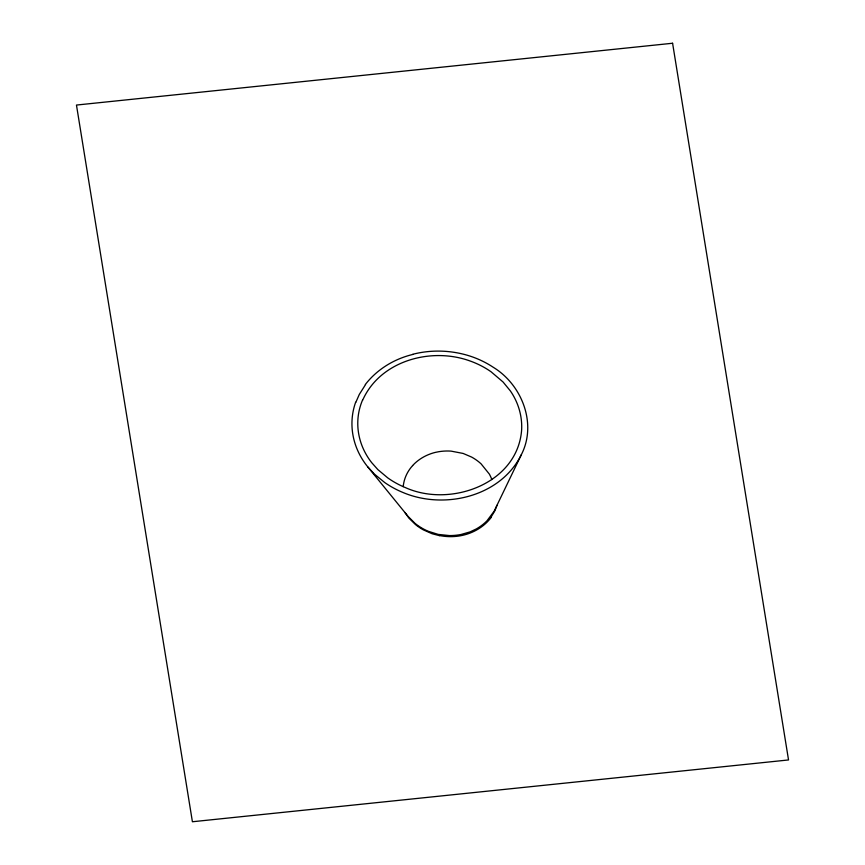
<?xml version="1.0" encoding="UTF-8"?>
<svg xmlns="http://www.w3.org/2000/svg" width="865" height="865" viewBox="0 0 865 865"><rect width="100%" height="100%" fill="white"/><g stroke="black" fill="none" stroke-linecap="round" stroke-linejoin="round"><path stroke-width="1.3" d="M497.029 505.236L494.931 510.685L490.855 517.432M355.829 402.333L359.321 394.408L365.527 384.59M362.64 400.246C380.092 360.77 430.878 346.941 469.544 360.802A81.775 74.931 12.9 0 1 491.061 371.766L503.062 382.006L510.393 390.948A69.059 63.286 12.9 0 1 515.994 400.809A70.833 64.907 12.9 0 1 521.649 429.624C517.897 483.74 450.406 507.96 405.404 487.601A82.791 75.871 12.9 0 1 387.779 477.902L377.854 469.598L371.69 462.645A70.519 64.626 12.9 0 1 362.489 400.181M355.634 402.268A75.644 69.319 12.9 0 0 367.863 467.003L408.161 516.481L414.843 523.195A50.797 46.548 12.9 0 0 428.402 531.326L438.187 534.397L449.4 535.576A55.717 51.057 12.9 0 0 461.077 534.484L470.073 531.889L476.312 528.937A52.808 48.397 12.9 0 0 486.854 520.946L494.088 511.312L521.292 454.774C537.262 423.85 521.963 384.806 493.353 367.344A89.095 81.645 12.9 0 0 463.262 354.163A96.383 88.317 12.9 0 0 412.864 354.261M521.292 454.774C500.565 496.715 444.459 509.918 403.231 492.596A88.792 81.364 12.9 0 1 384.849 482.638L374.426 474.128L367.874 466.992M412.616 465.543L414.832 463.316A47.543 43.564 12.9 0 1 430.37 453.898A45.348 41.552 12.9 0 1 435.355 452.395L438.793 451.703A49.781 45.618 12.9 0 1 451.043 451.119L463.153 453.444L471.652 457.088A46.926 43.001 12.9 0 1 481.048 463.802L489.352 474.107A45.413 41.606 12.9 0 1 491.579 478.875L491.871 479.588M439.669 535.716L432.078 533.727L423.374 529.888A51.122 46.851 12.9 0 1 415.481 524.558L408.831 518.016L404.928 512.502M491.093 517.584A51.781 47.445 12.9 0 1 439.69 535.565M365.354 384.471A89.592 82.099 12.9 0 1 412.919 354.412M403.209 486.627A42.417 38.871 12.9 0 1 412.659 465.575M672.592 43.25L76.466 105.054L192.408 821.75L788.534 759.946L672.592 43.25"/></g></svg>
